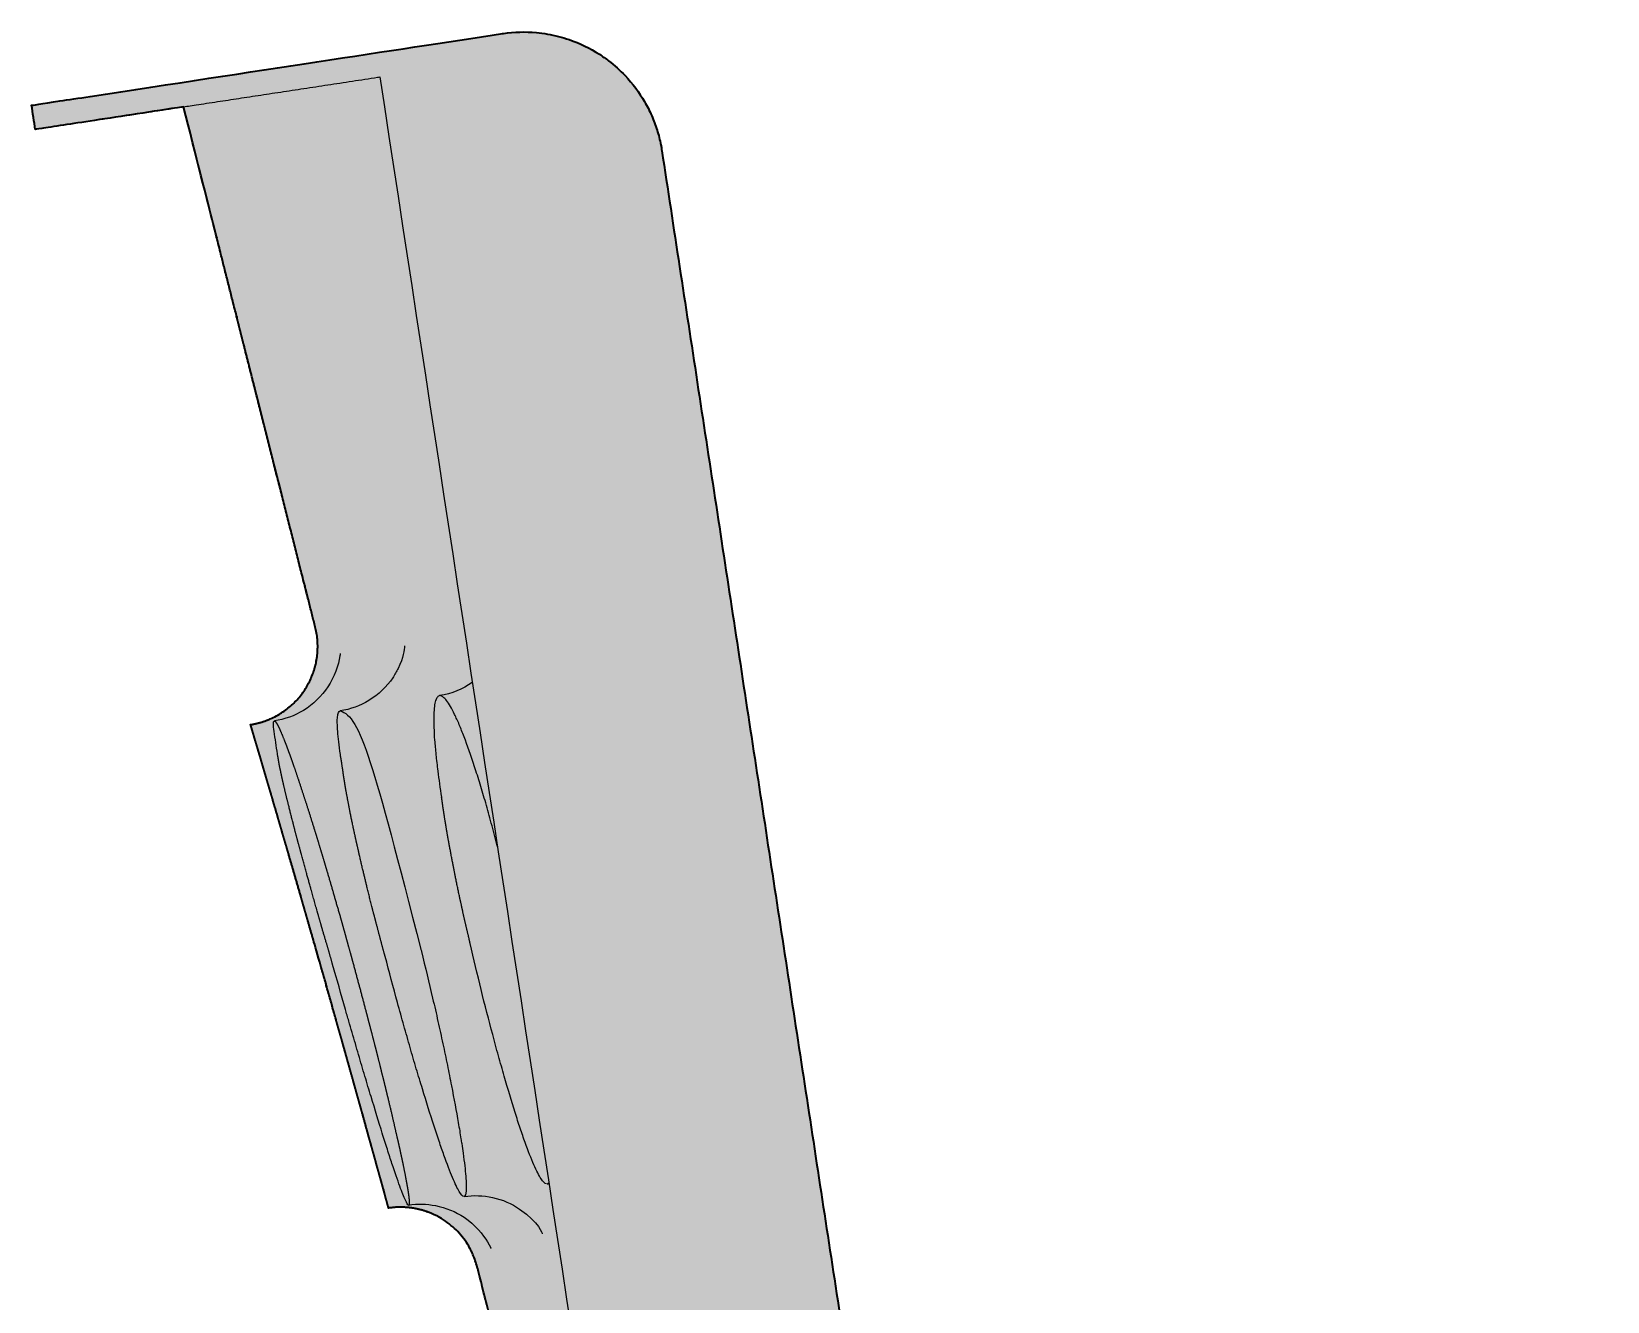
# Model space of a CAD drawing. Header units: millimetres. Extents: x 0 to 2561, y -987 to 790.
# Drawn here: x 1895.2 to 2024.8, y 685.3 to 789.6 of the extents above; entities that cross this region are included whole.
import ezdxf

# ---------------------------------------------------------------- set-up
doc = ezdxf.new("R2010")
doc.units = ezdxf.units.MM
doc.layers.add('Blocks', color=7, linetype='Continuous')
doc.layers.add('Blocks$Fill', color=7, linetype='Continuous', true_color=0xffffff)
doc.layers.add('Blocks$Inner', color=7, linetype='Continuous', lineweight=25, true_color=0x007f00)
doc.layers.add('Blocks$Outline', color=7, linetype='Continuous', lineweight=35, true_color=0xff3f3f)

# ---------------------------------------------------------------- blocks, each defined once
blk = doc.blocks.new('Balcony Dining Bench Side')
at = {"layer": 'Blocks$Fill'}
blk.add_hatch(color=256, dxfattribs=at).paths.add_polyline_path([(148.25, 781.59), (147.94, 783.57), (147.94, 783.57), (152.77, 784.3), (186.65, 789.47), (186.74, 789.48), (187.07, 789.52), (187.4, 789.56), (187.74, 789.58), (188.08, 789.59), (188.42, 789.6), (188.76, 789.59), (189.1, 789.58), (189.44, 789.55), (189.67, 789.53), (189.89, 789.5), (190.12, 789.47), (190.35, 789.43), (190.58, 789.39), (190.8, 789.34), (191.03, 789.29), (191.25, 789.24), (191.47, 789.18), (191.7, 789.11), (191.92, 789.04), (192.14, 788.97), (192.46, 788.85), (192.79, 788.72), (193.1, 788.58), (193.42, 788.44), (193.73, 788.28), (194.03, 788.11), (194.33, 787.94), (194.63, 787.76), (194.82, 787.63), (195.01, 787.5), (195.2, 787.36), (195.38, 787.23), (195.56, 787.09), (195.74, 786.94), (195.91, 786.79), (196.08, 786.64), (196.25, 786.49), (196.41, 786.33), (196.58, 786.17), (196.73, 786.01), (196.96, 785.76), (197.18, 785.5), (197.4, 785.24), (197.6, 784.98), (197.8, 784.71), (197.98, 784.43), (198.16, 784.15), (198.33, 783.87), (198.49, 783.59), (198.64, 783.3), (198.78, 783.01), (198.92, 782.71), (199.04, 782.42), (199.16, 782.12), (199.26, 781.82), (199.36, 781.52), (199.45, 781.23), (199.53, 780.92), (199.6, 780.62), (199.67, 780.32), (199.72, 780.02), (199.75, 779.84), (246.27, 475.62), (246.94, 470.84), (247.53, 465.89), (247.99, 460.92), (248.33, 455.94), (248.56, 450.95), (253.11, 451.1), (261.36, 451.35), (428.99, 456.6), (442.73, 457.03), (475.71, 458.06), (640.6, 463.22), (640.78, 463.23), (640.96, 463.23), (641.34, 463.22), (641.73, 463.2), (642.09, 463.17), (642.46, 463.13), (642.82, 463.07), (643.19, 463.01), (643.55, 462.93), (643.92, 462.84), (644.27, 462.74), (644.63, 462.63), (644.98, 462.5), (645.33, 462.37), (645.67, 462.22), (646, 462.06), (646.34, 461.89), (646.66, 461.71), (646.98, 461.52), (647.3, 461.32), (647.6, 461.11), (647.9, 460.89), (648.2, 460.66), (648.48, 460.43), (648.76, 460.18), (649.03, 459.92), (649.29, 459.66), (649.54, 459.38), (649.79, 459.1), (650.02, 458.81), (650.24, 458.51), (650.46, 458.21), (650.66, 457.9), (650.86, 457.58), (651.04, 457.26), (651.22, 456.93), (651.38, 456.6), (651.53, 456.26), (651.67, 455.91), (651.8, 455.56), (651.92, 455.21), (652.03, 454.85), (652.12, 454.49), (652.21, 454.13), (652.28, 453.77), (652.34, 453.4), (652.39, 453.03), (652.42, 452.66), (652.45, 452.29), (652.5, 451.27), (653.21, 436.63), (652.84, 436.61), (651.71, 436.56), (672.55, 9.35), (672.66, 6.48), (672.66, 5.88), (672.65, 5.32), (672.64, 5.06), (672.62, 4.8), (672.59, 4.56), (672.57, 4.32), (672.53, 4.1), (672.51, 3.99), (672.49, 3.88), (672.47, 3.77), (672.44, 3.67), (672.42, 3.57), (672.39, 3.47), (672.36, 3.38), (672.33, 3.28), (672.29, 3.19), (672.26, 3.1), (672.22, 3.01), (672.18, 2.92), (672.14, 2.84), (672.1, 2.76), (672.05, 2.67), (672, 2.6), (671.95, 2.52), (671.9, 2.44), (671.85, 2.37), (671.79, 2.3), (671.73, 2.23), (671.67, 2.16), (671.61, 2.09), (671.54, 2.03), (671.47, 1.96), (671.4, 1.9), (671.33, 1.84), (671.25, 1.78), (671.17, 1.73), (671.09, 1.67), (671, 1.62), (670.92, 1.56), (670.83, 1.51), (670.73, 1.46), (670.64, 1.41), (670.54, 1.37), (670.44, 1.32), (670.34, 1.27), (670.23, 1.23), (670.12, 1.19), (669.9, 1.11), (669.67, 1.03), (669.43, 0.96), (669.18, 0.89), (668.93, 0.83), (668.66, 0.77), (668.39, 0.72), (667.83, 0.62), (667.24, 0.53), (666.63, 0.46), (666.01, 0.39), (664.7, 0.29), (661.99, 0.14), (659.27, 0.02), (657.96, 0), (657.33, 0), (656.71, 0.02), (656.12, 0.05), (655.55, 0.09), (655.28, 0.12), (655.01, 0.15), (654.75, 0.19), (654.5, 0.23), (654.25, 0.28), (654.01, 0.33), (653.78, 0.39), (653.67, 0.42), (653.56, 0.46), (653.46, 0.49), (653.35, 0.53), (653.25, 0.56), (653.15, 0.6), (653.05, 0.64), (652.96, 0.69), (652.87, 0.73), (652.78, 0.78), (652.69, 0.82), (652.61, 0.87), (652.52, 0.92), (652.44, 0.98), (652.37, 1.03), (652.29, 1.09), (652.22, 1.15), (652.15, 1.21), (652.08, 1.27), (652.02, 1.33), (651.95, 1.4), (651.89, 1.47), (651.83, 1.54), (651.78, 1.61), (651.72, 1.68), (651.67, 1.76), (651.62, 1.84), (651.57, 1.92), (651.52, 2), (651.47, 2.08), (651.43, 2.17), (651.39, 2.26), (651.35, 2.35), (651.31, 2.44), (651.27, 2.54), (651.24, 2.64), (651.2, 2.74), (651.17, 2.84), (651.14, 2.94), (651.11, 3.05), (651.05, 3.27), (651, 3.51), (650.95, 3.75), (650.91, 4), (650.87, 4.26), (650.8, 4.82), (650.74, 5.42), (650.58, 8.28), (629.48, 440.86), (287.45, 430.16), (287.61, 425.24), (287.67, 423.34), (287.69, 422.72), (287.69, 422.6), (287.68, 422.51), (287.68, 422.46), (287.68, 422.42), (287.67, 422.34), (287.66, 422.26), (287.64, 422.18), (287.63, 422.1), (287.61, 422.02), (287.59, 421.95), (287.57, 421.87), (287.54, 421.79), (287.52, 421.73), (287.49, 421.67), (287.47, 421.61), (287.44, 421.56), (287.41, 421.5), (287.38, 421.44), (287.35, 421.39), (287.32, 421.33), (287.28, 421.28), (287.25, 421.23), (287.21, 421.17), (287.17, 421.12), (287.14, 421.07), (287.09, 421.02), (287.05, 420.98), (287.01, 420.93), (286.97, 420.88), (286.92, 420.84), (286.87, 420.79), (286.83, 420.75), (286.78, 420.71), (286.73, 420.67), (286.68, 420.63), (286.63, 420.6), (286.57, 420.56), (286.52, 420.52), (286.47, 420.49), (286.41, 420.46), (286.35, 420.43), (286.3, 420.4), (286.24, 420.37), (286.18, 420.35), (286.11, 420.31), (286.03, 420.29), (285.96, 420.26), (285.88, 420.24), (285.8, 420.22), (285.72, 420.2), (285.65, 420.18), (285.57, 420.17), (285.52, 420.16), (285.48, 420.16), (285.43, 420.15), (285.39, 420.15), (285.31, 420.14), (285.27, 420.14), (283.18, 420.08), (260.28, 419.36), (259.98, 419.37), (259.67, 419.42), (259.35, 419.51), (259.05, 419.64), (258.76, 419.82), (258.49, 420.04), (258.26, 420.29), (258.06, 420.57), (257.91, 420.87), (257.8, 421.17), (257.73, 421.48), (257.7, 421.78), (257.7, 421.78), (257.69, 422.26), (257.68, 422.4), (257.66, 423.19), (257.63, 424.13), (257.63, 424.28), (257.47, 429.22), (248.14, 428.93), (247.65, 423.3), (247.02, 417.68), (195.24, 8.28), (195.27, 8.28), (194.88, 5.44), (194.78, 4.84), (194.67, 4.3), (194.61, 4.04), (194.54, 3.79), (194.48, 3.55), (194.41, 3.33), (194.34, 3.11), (194.3, 3), (194.26, 2.9), (194.22, 2.8), (194.18, 2.71), (194.13, 2.61), (194.09, 2.52), (194.04, 2.43), (193.99, 2.34), (193.94, 2.26), (193.89, 2.17), (193.84, 2.09), (193.79, 2.01), (193.73, 1.94), (193.68, 1.86), (193.62, 1.79), (193.56, 1.72), (193.49, 1.65), (193.43, 1.59), (193.36, 1.53), (193.29, 1.47), (193.22, 1.41), (193.15, 1.35), (193.08, 1.3), (193, 1.24), (192.92, 1.19), (192.84, 1.14), (192.76, 1.1), (192.67, 1.05), (192.58, 1.01), (192.49, 0.97), (192.4, 0.93), (192.31, 0.89), (192.21, 0.86), (192.11, 0.83), (192.01, 0.79), (191.9, 0.77), (191.79, 0.74), (191.69, 0.71), (191.57, 0.69), (191.46, 0.66), (191.23, 0.62), (190.99, 0.59), (190.74, 0.56), (190.48, 0.54), (190.22, 0.52), (189.95, 0.51), (189.67, 0.5), (189.1, 0.5), (188.51, 0.52), (187.9, 0.55), (187.27, 0.6), (185.97, 0.72), (183.26, 1.05), (180.57, 1.41), (179.27, 1.61), (178.65, 1.72), (178.05, 1.84), (177.47, 1.98), (176.92, 2.12), (176.65, 2.19), (176.4, 2.27), (176.15, 2.35), (175.9, 2.44), (175.67, 2.53), (175.45, 2.62), (175.23, 2.72), (175.13, 2.77), (175.02, 2.82), (174.93, 2.88), (174.83, 2.93), (174.74, 2.98), (174.64, 3.04), (174.56, 3.1), (174.47, 3.16), (174.39, 3.22), (174.31, 3.28), (174.22, 3.35), (174.13, 3.42), (174.05, 3.49), (173.98, 3.57), (173.94, 3.61), (173.9, 3.65), (173.87, 3.69), (173.83, 3.73), (173.8, 3.77), (173.76, 3.81), (173.73, 3.85), (173.7, 3.89), (173.67, 3.93), (173.64, 3.98), (173.61, 4.02), (173.58, 4.06), (173.56, 4.11), (173.53, 4.15), (173.5, 4.2), (173.48, 4.24), (173.43, 4.34), (173.39, 4.43), (173.34, 4.53), (173.31, 4.63), (173.27, 4.73), (173.24, 4.84), (173.21, 4.94), (173.18, 5.05), (173.15, 5.17), (173.13, 5.28), (173.11, 5.4), (173.09, 5.52), (173.07, 5.64), (173.06, 5.77), (173.05, 5.89), (173.04, 6.03), (173.03, 6.3), (173.02, 6.58), (173.03, 6.8), (173.03, 7.03), (173.06, 7.5), (173.09, 8.01), (173.15, 8.55), (173.44, 11.03), (173.41, 11.04), (225.19, 420.44), (225.84, 426.29), (226.3, 432.16), (226.58, 438.06), (226.68, 443.96), (226.58, 449.86), (226.3, 455.76), (225.84, 461.64), (225.19, 467.49), (224.52, 472.3), (214.5, 537.82), (214.13, 537.73), (211.03, 536.94), (209.87, 536.61), (209.26, 536.42), (208.75, 536.24), (208.53, 536.16), (208.33, 536.08), (208.16, 536), (208.09, 535.96), (208.01, 535.93), (207.95, 535.89), (207.89, 535.86), (207.86, 535.84), (207.84, 535.83), (207.82, 535.81), (207.79, 535.8), (207.77, 535.78), (207.76, 535.77), (207.75, 535.77), (207.75, 535.76), (207.74, 535.75), (207.73, 535.74), (207.72, 535.73), (207.71, 535.72), (207.7, 535.71), (207.69, 535.7), (207.68, 535.69), (207.67, 535.67), (207.66, 535.66), (207.64, 535.63), (207.25, 536.72), (207.09, 537.16), (207.07, 537.23), (207.05, 537.3), (207.04, 537.33), (207.03, 537.37), (207.02, 537.4), (207.02, 537.41), (207.02, 537.43), (207.01, 537.44), (207.01, 537.46), (207.01, 537.47), (207.01, 537.49), (207.01, 537.49), (207.01, 537.5), (207.01, 537.51), (207.01, 537.51), (207.01, 537.52), (207.01, 537.52), (207.01, 537.53), (207.01, 537.54), (207.01, 537.54), (207.01, 537.55), (207.01, 537.55), (207.01, 537.56), (207.01, 537.56), (207.01, 537.56), (207.02, 537.57), (207.02, 537.57), (207.02, 537.57), (207.02, 537.57), (207.02, 537.58), (207.02, 537.58), (207.02, 537.58), (207.02, 537.58), (207.02, 537.58), (207.02, 537.59), (207.02, 537.59), (207.03, 537.59), (207.03, 537.59), (207.03, 537.59), (207.03, 537.6), (207.03, 537.6), (207.03, 537.6), (207.03, 537.6), (207.03, 537.6), (207.04, 537.61), (207.04, 537.61), (207.04, 537.61), (207.05, 537.62), (207.05, 537.62), (207.06, 537.63), (207.07, 537.64), (207.09, 537.65), (207.11, 537.66), (207.12, 537.68), (207.15, 537.69), (207.17, 537.71), (207.19, 537.72), (207.24, 537.75), (207.3, 537.79), (207.36, 537.82), (207.43, 537.85), (207.5, 537.89), (207.58, 537.92), (207.76, 538), (207.95, 538.07), (208.4, 538.24), (208.94, 538.42), (209.36, 538.55), (214.16, 540.04), (207.92, 580.87), (207.78, 580.9), (207.64, 580.92), (207.5, 580.94), (207.36, 580.96), (207.22, 580.98), (207.07, 580.99), (206.93, 581), (206.79, 581), (206.65, 581), (206.5, 581), (206.36, 581), (206.22, 580.99), (206.07, 580.98), (205.93, 580.97), (205.79, 580.95), (205.65, 580.93), (205.53, 581.32), (204.36, 585.5), (203.99, 586.81), (200.03, 600.81), (194.3, 620.67), (194.3, 620.67), (194.3, 620.67), (194.46, 620.7), (194.62, 620.73), (194.78, 620.76), (194.93, 620.8), (195.09, 620.84), (195.24, 620.89), (195.4, 620.94), (195.55, 620.99), (195.7, 621.05), (195.85, 621.11), (196, 621.17), (196.14, 621.24), (196.29, 621.31), (196.43, 621.39), (196.57, 621.47), (196.71, 621.55), (196.86, 621.65), (197.01, 621.75), (197.15, 621.85), (197.3, 621.95), (197.43, 622.06), (197.57, 622.18), (197.7, 622.3), (197.83, 622.42), (197.96, 622.54), (198.08, 622.67), (198.2, 622.8), (198.31, 622.93), (198.42, 623.07), (198.53, 623.21), (198.63, 623.36), (198.73, 623.5), (198.83, 623.65), (198.92, 623.8), (199.01, 623.96), (199.09, 624.11), (199.17, 624.27), (199.25, 624.43), (199.32, 624.59), (199.38, 624.76), (199.44, 624.92), (199.5, 625.09), (199.55, 625.26), (199.6, 625.43), (199.64, 625.6), (199.68, 625.78), (199.71, 625.95), (199.74, 626.12), (199.77, 626.29), (199.78, 626.45), (199.8, 626.61), (199.81, 626.77), (199.81, 626.93), (199.82, 627.09), (199.81, 627.25), (199.81, 627.41), (199.8, 627.57), (199.78, 627.73), (199.77, 627.9), (199.74, 628.05), (199.72, 628.21), (199.69, 628.37), (199.65, 628.53), (199.62, 628.69), (188.88, 671.09), (184.58, 688.1), (184.58, 688.1), (184.53, 688.26), (184.3, 688.92), (184.25, 689.06), (184.22, 689.14), (184.21, 689.16), (184.15, 689.29), (184.08, 689.43), (184.01, 689.56), (183.94, 689.69), (183.87, 689.82), (183.79, 689.94), (183.71, 690.07), (183.63, 690.19), (183.54, 690.32), (183.45, 690.44), (183.35, 690.56), (183.25, 690.68), (183.15, 690.8), (183.05, 690.92), (182.94, 691.03), (182.83, 691.14), (182.72, 691.25), (182.61, 691.35), (182.49, 691.45), (182.37, 691.55), (182.25, 691.65), (182.12, 691.74), (182, 691.83), (181.87, 691.92), (181.74, 692), (181.61, 692.08), (181.48, 692.16), (181.35, 692.23), (181.22, 692.3), (181.08, 692.36), (180.95, 692.43), (180.81, 692.49), (180.67, 692.54), (180.53, 692.6), (180.39, 692.65), (180.25, 692.7), (180.11, 692.74), (179.96, 692.78), (179.82, 692.82), (179.67, 692.85), (179.53, 692.88), (179.38, 692.91), (179.23, 692.93), (179.09, 692.95), (178.94, 692.97), (178.79, 692.98), (178.64, 692.99), (178.49, 693), (178.34, 693), (178.19, 693), (178.04, 693), (177.89, 692.99), (177.74, 692.98), (177.59, 692.97), (177.44, 692.95), (177.29, 692.93), (177.18, 693.32), (171.72, 712.81), (165.95, 732.67), (166.11, 732.69), (166.27, 732.72), (166.42, 732.76), (166.58, 732.8), (166.74, 732.84), (166.89, 732.88), (167.04, 732.93), (167.2, 732.99), (167.35, 733.05), (167.5, 733.11), (167.65, 733.17), (167.79, 733.24), (167.94, 733.31), (168.08, 733.39), (168.22, 733.47), (168.36, 733.55), (168.51, 733.65), (168.66, 733.74), (168.8, 733.85), (168.94, 733.95), (169.08, 734.06), (169.22, 734.18), (169.35, 734.29), (169.48, 734.42), (169.6, 734.54), (169.72, 734.67), (169.84, 734.8), (169.96, 734.93), (170.07, 735.07), (170.18, 735.21), (170.28, 735.35), (170.38, 735.5), (170.48, 735.65), (170.57, 735.8), (170.66, 735.96), (170.74, 736.11), (170.82, 736.27), (170.89, 736.43), (170.96, 736.59), (171.03, 736.76), (171.09, 736.92), (171.15, 737.09), (171.2, 737.26), (171.25, 737.43), (171.29, 737.6), (171.33, 737.77), (171.36, 737.95), (171.39, 738.12), (171.41, 738.28), (171.43, 738.44), (171.44, 738.61), (171.45, 738.77), (171.46, 738.93), (171.46, 739.09), (171.46, 739.25), (171.46, 739.41), (171.45, 739.57), (171.43, 739.73), (171.41, 739.89), (171.39, 740.05), (171.37, 740.21), (171.34, 740.37), (171.3, 740.53), (171.26, 740.69), (168.26, 752.56), (168.15, 752.97), (160.44, 783.45), (153.12, 782.33), (150.58, 781.94), (148.25, 781.59), (148.25, 781.59)], flags=0)
at = {"layer": 'Blocks$Inner'}
for points, degree in [([(152.77, 784.3), (173.1, 787.4), (186.65, 789.47)], 2), ([(186.65, 789.47), (186.68, 789.47), (186.71, 789.48), (186.74, 789.48)], 3), ([(186.74, 789.48), (187.62, 789.61), (188.53, 789.63), (189.44, 789.55)], 3), ([(189.44, 789.55), (189.74, 789.52), (190.05, 789.48), (190.35, 789.43)], 3), ([(190.35, 789.43), (190.95, 789.32), (191.55, 789.17), (192.14, 788.97)], 3), ([(192.14, 788.97), (193.01, 788.67), (193.85, 788.26), (194.63, 787.76)], 3), ([(194.63, 787.76), (194.88, 787.59), (195.14, 787.41), (195.38, 787.23)], 3), ([(195.38, 787.23), (195.86, 786.85), (196.32, 786.45), (196.73, 786.01)], 3), ([(153.12, 782.33), (162.42, 783.75), (176.38, 785.87)], 2), ([(176.38, 785.87), (176.44, 785.88), (176.51, 785.89), (176.57, 785.9)], 3), ([(176.57, 785.9), (192.55, 681.37), (208.54, 576.83), (224.52, 472.3)], 3), ([(196.73, 786.01), (197.36, 785.35), (197.89, 784.63), (198.33, 783.87)], 3), ([(198.33, 783.87), (198.55, 783.49), (198.75, 783.11), (198.92, 782.71)], 3), ([(148.25, 781.58), (148.1, 782.58), (147.94, 783.57)], 2), ([(160.44, 783.45), (162.63, 774.79), (162.67, 774.63), (162.71, 774.47)], 3), ([(198.92, 782.71), (199.09, 782.32), (199.24, 781.92), (199.36, 781.52)], 3), ([(148.25, 781.59), (148.25, 781.59), (148.43, 781.62), (148.78, 781.67)], 3), ([(199.36, 781.52), (199.42, 781.33), (199.48, 781.13), (199.53, 780.92)], 3), ([(199.53, 780.92), (199.58, 780.72), (199.63, 780.52), (199.67, 780.32)], 3), ([(199.67, 780.32), (199.69, 780.22), (199.71, 780.12), (199.72, 780.02)], 3), ([(199.72, 780.02), (199.73, 779.97), (199.74, 779.92), (199.75, 779.84)], 3), ([(199.75, 779.84), (223.01, 627.73), (246.27, 475.62)], 2), ([(162.71, 774.47), (162.88, 773.8), (163.05, 773.14), (163.22, 772.47)], 3), ([(163.22, 772.47), (163.56, 771.14), (163.89, 769.8), (164.23, 768.47)], 3), ([(164.23, 768.47), (165.52, 763.37), (166.83, 758.2), (168.15, 752.97)], 3), ([(168.15, 752.97), (168.19, 752.83), (168.22, 752.69), (168.26, 752.56)], 3), ([(168.26, 752.56), (169.26, 748.61), (170.26, 744.65), (171.26, 740.69)], 3), ([(171.26, 740.69), (171.48, 739.85), (171.52, 738.98), (171.39, 738.12)], 3), ([(178.61, 739.13), (178.58, 738.82), (178.51, 738.19), (178.08, 737.29)], 3), ([(171.39, 738.12), (171.25, 737.19), (170.9, 736.29), (170.38, 735.5)], 3), ([(184.16, 736.13), (183.39, 735.59), (182.47, 735.2), (181.48, 735.05)], 3), ([(170.38, 735.5), (169.86, 734.71), (169.17, 734.05), (168.36, 733.55)], 3), ([(181.53, 735.05), (181.51, 735.05), (181.47, 735.05), (181.44, 735.04)], 3), ([(168.36, 733.55), (167.62, 733.1), (166.8, 732.8), (165.95, 732.67)], 3), ([(173.31, 733.8), (175, 733.34), (176, 729.48), (179.98, 714.09)], 3), ([(168.2, 730.02), (168.1, 730.64), (168.01, 731.27), (167.91, 731.89)], 3), ([(190.32, 694.92), (190.37, 694.93), (190.43, 694.94), (190.48, 694.94)], 3), ([(190.43, 694.99), (190.41, 694.96), (190.38, 694.94), (190.35, 694.93)], 3), ([(177.29, 692.93), (178.89, 693.17), (180.52, 692.81), (181.87, 691.92)], 3), ([(178.94, 693.18), (179.67, 693.29), (180.43, 693.28), (181.16, 693.13)], 3), ([(181.16, 693.13), (181.15, 693.13), (181.14, 693.14), (181.14, 693.14)], 3), ([(183.5, 693.88), (184.28, 694), (185.07, 693.97), (185.84, 693.8)], 3), ([(184.58, 688.1), (186.01, 682.42), (187.45, 676.75), (188.88, 671.09)], 3)]:
    blk.add_open_spline(points, degree=degree, dxfattribs=at)
for points, knots in [([(147.94, 783.57), (147.94, 783.57), (148.75, 783.69), (150.97, 784.03), (151.8, 784.15), (152.77, 784.3)], [0, 0, 0, 0, 141.449823, 141.449823, 205.404523, 205.404523, 205.404523, 205.404523]), ([(148.78, 781.67), (149.17, 781.73), (149.78, 781.82), (151.28, 782.05), (152.13, 782.18), (153.12, 782.33)], [-406.071764, -406.071764, -406.071764, -406.071764, -331.151535, -331.151535, -265.65301, -265.65301, -265.65301, -265.65301]), ([(173.32, 738.52), (173.31, 738.45), (173.3, 738.38), (173.29, 738.31), (173.17, 737.57), (172.84, 736.58), (172.3, 735.77), (171.78, 735), (171.1, 734.33), (170.29, 733.84), (169.56, 733.39), (168.75, 733.1), (167.9, 732.97)], [86.019618, 86.019618, 86.019618, 86.019618, 86.332958, 86.332958, 86.332958, 89.462512, 89.462512, 89.462512, 92.338298, 92.338298, 92.338298, 94.94619, 94.94619, 94.94619, 94.94619]), ([(178.08, 737.29), (177.95, 737.03), (177.8, 736.77), (177.63, 736.51), (177.13, 735.79), (176.46, 735.13), (175.66, 734.65), (174.95, 734.21), (174.15, 733.92), (173.31, 733.8)], [85.113066, 85.113066, 85.113066, 85.113066, 86.147026, 86.147026, 86.147026, 89.068956, 89.068956, 89.068956, 91.683892, 91.683892, 91.683892, 91.683892]), ([(181.44, 735.04), (181.38, 735.02), (181.32, 734.96), (181.21, 734.79), (181.17, 734.68), (181.05, 734.24), (181.01, 733.83), (181, 733.04), (181, 732.74), (181.03, 732.1), (181.04, 731.75), (181.1, 731.01), (181.14, 730.61), (181.22, 729.77), (181.28, 729.32), (181.42, 728.17), (181.52, 727.46), (181.64, 726.71)], [65.687079, 65.687079, 65.687079, 65.687079, 67.681548, 67.681548, 69.676016, 69.676016, 73.664953, 73.664953, 75.659422, 75.659422, 77.65389, 77.65389, 79.648359, 79.648359, 81.642827, 81.642827, 84.499367, 84.499367, 84.499367, 84.499367]), ([(186.25, 722.63), (186.23, 722.69), (186.21, 722.75), (186.04, 723.41), (185.89, 724), (185.58, 725.14), (185.43, 725.69), (185.12, 726.76), (184.97, 727.27), (184.66, 728.27), (184.51, 728.75), (184.06, 730.13), (183.77, 730.95), (183.36, 732.02), (183.23, 732.35), (182.97, 732.97), (182.84, 733.25), (182.48, 734), (182.26, 734.38), (181.96, 734.77), (181.86, 734.87), (181.69, 735), (181.61, 735.04), (181.53, 735.05)], [40.549601, 40.549601, 40.549601, 40.549601, 40.75069, 40.75069, 42.745389, 42.745389, 44.740089, 44.740089, 46.734788, 46.734788, 48.729487, 48.729487, 52.718885, 52.718885, 54.713584, 54.713584, 56.708283, 56.708283, 60.697681, 60.697681, 62.69238, 62.69238, 64.687079, 64.687079, 64.687079, 64.687079]), ([(173.37, 729.93), (173.36, 730.02), (173.34, 730.12), (173.27, 730.58), (173.23, 730.93), (173.15, 731.56), (173.13, 731.85), (173.07, 732.64), (173.06, 733.04), (173.11, 733.46), (173.14, 733.57), (173.2, 733.73), (173.24, 733.77), (173.3, 733.79)], [-11.178961, -11.178961, -11.178961, -11.178961, -10.660005, -10.660005, -8.658793, -8.658793, -6.65758, -6.65758, -2.655155, -2.655155, -0.653942, -0.653942, 1.34727, 1.34727, 1.34727, 1.34727]), ([(167.91, 731.89), (167.87, 732.18), (167.84, 732.42), (167.83, 732.72), (167.83, 732.81), (167.85, 732.93), (167.87, 732.96), (167.89, 732.96)], [-7.346012, -7.346012, -7.346012, -7.346012, -4.528453, -4.528453, -2.506177, -2.506177, -0.826531, -0.826531, -0.826531, -0.826531]), ([(179.99, 714.03), (180.31, 712.74), (180.62, 711.45), (181.06, 709.54), (181.21, 708.9), (181.49, 707.65), (181.62, 707.04), (181.88, 705.84), (182, 705.25), (182.24, 704.1), (182.35, 703.54), (182.67, 701.89), (182.86, 700.88), (183.1, 699.49), (183.17, 699.05), (183.26, 698.49), (183.28, 698.36), (183.3, 698.24)], [113.378093, 113.378093, 113.378093, 113.378093, 117.380876, 117.380876, 119.382267, 119.382267, 121.383659, 121.383659, 123.385051, 123.385051, 125.386442, 125.386442, 129.389225, 129.389225, 131.390617, 131.390617, 132.011553, 132.011553, 132.011553, 132.011553]), ([(190.27, 694.92), (190.15, 694.94), (190, 695.08), (189.74, 695.47), (189.65, 695.63), (189.45, 696.02), (189.34, 696.24), (189.01, 697), (188.77, 697.61), (188.38, 698.69), (188.25, 699.08), (187.97, 699.91), (187.83, 700.34), (187.4, 701.71), (187.1, 702.71), (186.64, 704.32), (186.48, 704.88), (186.16, 706.02), (186.01, 706.6), (185.53, 708.38), (185.21, 709.61), (184.59, 712.15), (184.29, 713.41), (184, 714.68)], [-64.686537, -64.686537, -64.686537, -64.686537, -60.6976, -60.6976, -58.703131, -58.703131, -56.708663, -56.708663, -52.719726, -52.719726, -50.725257, -50.725257, -48.730789, -48.730789, -44.741852, -44.741852, -42.747383, -42.747383, -40.752915, -40.752915, -36.763978, -36.763978, -32.842994, -32.842994, -32.842994, -32.842994]), ([(178.93, 693.18), (178.88, 693.18), (178.79, 693.32), (178.61, 693.71), (178.54, 693.87), (178.39, 694.26), (178.3, 694.48), (178.03, 695.24), (177.81, 695.86), (177.51, 696.77), (177.45, 696.96), (177.32, 697.35), (177.26, 697.55), (177.06, 698.18), (176.92, 698.62), (176.49, 700), (176.18, 701.01), (175.77, 702.37), (175.68, 702.64), (175.51, 703.21), (175.43, 703.49), (175.17, 704.35), (175, 704.94), (174.65, 706.14), (174.47, 706.75), (174.2, 707.68), (174.11, 707.99), (173.93, 708.62), (173.83, 708.94), (173.39, 710.49), (173.04, 711.72), (172.69, 712.96)], [-64.713363, -64.713363, -64.713363, -64.713363, -60.668786, -60.668786, -58.646498, -58.646498, -56.62421, -56.62421, -52.579633, -52.579633, -51.568489, -51.568489, -50.557345, -50.557345, -48.535057, -48.535057, -44.49048, -44.49048, -43.479336, -43.479336, -42.468192, -42.468192, -40.445904, -40.445904, -38.423615, -38.423615, -37.412471, -37.412471, -36.401327, -36.401327, -32.533849, -32.533849, -32.533849, -32.533849]), ([(183.47, 693.88), (183.37, 693.89), (183.25, 694.03), (183.02, 694.42), (182.93, 694.58), (182.75, 694.97), (182.65, 695.19), (182.33, 695.94), (182.1, 696.56), (181.71, 697.64), (181.58, 698.02), (181.3, 698.85), (181.15, 699.29), (180.71, 700.65), (180.4, 701.65), (179.91, 703.26), (179.74, 703.82), (179.4, 704.95), (179.23, 705.54), (178.89, 706.72), (178.72, 707.32), (178.37, 708.55), (178.2, 709.18), (177.68, 711.07), (177.34, 712.34), (177.01, 713.61)], [-64.702289, -64.702289, -64.702289, -64.702289, -60.699864, -60.699864, -58.698652, -58.698652, -56.697439, -56.697439, -52.695014, -52.695014, -50.693801, -50.693801, -48.692589, -48.692589, -44.690164, -44.690164, -42.688951, -42.688951, -40.687738, -40.687738, -38.686526, -38.686526, -36.685313, -36.685313, -32.727269, -32.727269, -32.727269, -32.727269]), ([(183.3, 698.24), (183.34, 697.96), (183.38, 697.69), (183.52, 696.69), (183.59, 696.06), (183.66, 695.29), (183.67, 695.05), (183.68, 694.65), (183.68, 694.48), (183.65, 694.06), (183.6, 693.91), (183.51, 693.88)], [132.011553, 132.011553, 132.011553, 132.011553, 133.392008, 133.392008, 137.394791, 137.394791, 139.396183, 139.396183, 141.397575, 141.397575, 145.400358, 145.400358, 145.400358, 145.400358]), ([(181.14, 693.14), (181.99, 692.97), (182.8, 692.64), (183.51, 692.17), (184.39, 691.58), (185.09, 690.72), (185.67, 689.74), (185.71, 689.61), (185.71, 689.61)], [2.279047, 2.279047, 2.279047, 2.279047, 4.918972, 4.918972, 4.918972, 8.415981, 8.415981, 11.099579, 11.099579, 11.099579, 11.099579]), ([(185.84, 693.8), (186.65, 693.63), (187.41, 693.29), (188.06, 692.85), (189.72, 691.72), (189.9, 690.85), (189.92, 690.82)], [2.432686, 2.432686, 2.432686, 2.432686, 5.018748, 5.018748, 5.018748, 10.997384, 10.997384, 10.997384, 10.997384]), ([(181.87, 691.92), (182.56, 691.46), (183.16, 690.87), (183.85, 689.87), (184.05, 689.52), (184.3, 688.96), (184.56, 688.15), (184.58, 688.1)], [113.977052, 113.977052, 113.977052, 113.977052, 116.781398, 116.781398, 118.117884, 118.117884, 118.840455, 118.840455, 118.840455, 118.840455])]:
    blk.add_open_spline(points, degree=3, knots=knots, dxfattribs=at)
for points, weights in [([(165.95, 732.67), (165.95, 732.67), (165.96, 732.64), (165.97, 732.58)], [1, 0.99999999922, 0.99999999844, 0.99999999766]), ([(165.97, 732.58), (165.99, 732.51), (166.02, 732.42), (166.06, 732.29)], [0.99999999766, 0.999999997661, 0.999999997663, 0.999999997665]), ([(166.06, 732.29), (166.13, 732.04), (166.24, 731.67), (166.39, 731.17)], [0.999999997665, 0.999999997668, 0.999999997674, 0.999999997681]), ([(167.91, 732.97), (167.94, 732.96), (167.98, 732.93), (168.03, 732.86)], [1, 1.00000005186, 1.00000010369, 1.00000015548]), ([(168.03, 732.86), (168.08, 732.79), (168.14, 732.7), (168.2, 732.57)], [1.00000015548, 1.00000015521, 1.00000015491, 1.00000015459]), ([(168.2, 732.57), (168.34, 732.31), (168.5, 731.93), (168.7, 731.42)], [1.00000015459, 1.00000015394, 1.00000015319, 1.00000015236]), ([(166.39, 731.17), (166.46, 730.92), (166.55, 730.64), (166.64, 730.34)], [0.999999997681, 0.999999997685, 0.999999997689, 0.999999997694]), ([(168.7, 731.42), (168.8, 731.17), (168.91, 730.89), (169.02, 730.58)], [1.00000015236, 1.00000015194, 1.0000001515, 1.00000015104]), ([(166.64, 730.34), (166.73, 730.03), (166.83, 729.7), (166.93, 729.34)], [0.999999997694, 0.999999997698, 0.999999997703, 0.999999997708]), ([(166.93, 729.34), (167.04, 728.98), (167.15, 728.59), (167.27, 728.18)], [0.999999997708, 0.999999997714, 0.999999997719, 0.999999997725]), ([(169.02, 730.58), (169.14, 730.27), (169.26, 729.93), (169.39, 729.57)], [1.00000015104, 1.00000015059, 1.00000015012, 1.00000014964]), ([(169.39, 729.57), (169.64, 728.85), (169.92, 728.02), (170.22, 727.09)], [1.00000014964, 1.00000014868, 1.00000014767, 1.00000014661]), ([(167.27, 728.18), (167.39, 727.77), (167.52, 727.34), (167.66, 726.87)], [0.999999997725, 0.999999997731, 0.999999997737, 0.999999997744]), ([(167.66, 726.87), (167.93, 725.95), (168.22, 724.95), (168.53, 723.88)], [0.999999997744, 0.999999997757, 0.99999999777, 0.999999997785]), ([(170.22, 727.09), (170.53, 726.16), (170.85, 725.15), (171.18, 724.08)], [1.00000014661, 1.00000014555, 1.00000014448, 1.00000014341]), ([(181.82, 725.53), (181.75, 725.93), (181.7, 726.33), (181.65, 726.71)], [1.00000018868, 1.0000001887, 1.0000001887, 1.00000018868]), ([(168.53, 723.88), (168.69, 723.34), (168.85, 722.79), (169.02, 722.21)], [0.999999997785, 0.999999997792, 0.9999999978, 0.999999997807]), ([(171.18, 724.08), (171.35, 723.54), (171.52, 722.98), (171.69, 722.41)], [1.00000014341, 1.00000014288, 1.00000014234, 1.0000001418]), ([(169.02, 722.21), (169.18, 721.64), (169.36, 721.05), (169.53, 720.45)], [0.999999997807, 0.999999997815, 0.999999997823, 0.999999997831]), ([(171.69, 722.41), (171.87, 721.83), (172.04, 721.24), (172.22, 720.63)], [1.0000001418, 1.00000014126, 1.00000014072, 1.00000014019]), ([(169.53, 720.45), (169.88, 719.25), (170.23, 718.01), (170.6, 716.74)], [0.999999997831, 0.999999997846, 0.999999997862, 0.999999997878]), ([(172.22, 720.63), (172.58, 719.43), (172.93, 718.19), (173.3, 716.92)], [1.00000014019, 1.00000013913, 1.0000001381, 1.0000001371]), ([(170.6, 716.74), (170.69, 716.42), (170.78, 716.1), (170.87, 715.78)], [0.999999997878, 0.999999997882, 0.999999997886, 0.99999999789]), ([(173.3, 716.92), (173.39, 716.6), (173.48, 716.28), (173.57, 715.96)], [1.0000001371, 1.00000013685, 1.00000013661, 1.00000013636]), ([(170.87, 715.78), (170.97, 715.46), (171.06, 715.14), (171.15, 714.81)], [0.99999999789, 0.999999997894, 0.999999997898, 0.999999997902]), ([(173.57, 715.96), (173.66, 715.63), (173.75, 715.31), (173.84, 714.98)], [1.00000013636, 1.00000013611, 1.00000013587, 1.00000013563]), ([(173.84, 714.98), (174, 714.39), (174.17, 713.8), (174.33, 713.21)], [1.00000013563, 1.00000013519, 1.00000013476, 1.00000013435]), ([(179.98, 714.08), (179.98, 714.07), (179.99, 714.05), (179.99, 714.03)], [1.00000019142, 1.0000001914, 1.00000019139, 1.00000019137]), ([(171.72, 712.81), (172.09, 711.54), (172.45, 710.27), (172.8, 709.01)], [0.999999997926, 0.999999997942, 0.999999997957, 0.999999997971]), ([(174.33, 713.21), (174.34, 713.15), (174.36, 713.09), (174.38, 713.03)], [1.00000013435, 1.00000013431, 1.00000013426, 1.00000013422]), ([(174.38, 713.03), (174.73, 711.73), (175.08, 710.44), (175.41, 709.16)], [1.00000013422, 1.00000013331, 1.00000013246, 1.00000013166]), ([(172.8, 709.01), (172.89, 708.68), (172.98, 708.36), (173.07, 708.05)], [0.999999997971, 0.999999997975, 0.999999997978, 0.999999997982]), ([(175.41, 709.16), (175.5, 708.84), (175.58, 708.52), (175.66, 708.2)], [1.00000013166, 1.00000013146, 1.00000013126, 1.00000013107]), ([(173.07, 708.05), (173.16, 707.73), (173.25, 707.42), (173.34, 707.11)], [0.999999997982, 0.999999997986, 0.999999997989, 0.999999997993]), ([(175.66, 708.2), (175.75, 707.88), (175.83, 707.57), (175.91, 707.26)], [1.00000013107, 1.00000013088, 1.00000013069, 1.0000001305]), ([(173.34, 707.11), (173.52, 706.48), (173.69, 705.87), (173.86, 705.27)], [0.999999997993, 0.999999998, 0.999999998007, 0.999999998013]), ([(175.91, 707.26), (176.07, 706.64), (176.23, 706.02), (176.38, 705.43)], [1.0000001305, 1.00000013014, 1.00000012979, 1.00000012946]), ([(173.86, 705.27), (174.02, 704.68), (174.19, 704.09), (174.35, 703.52)], [0.999999998013, 0.99999999802, 0.999999998027, 0.999999998033]), ([(176.38, 705.43), (176.53, 704.83), (176.67, 704.24), (176.82, 703.67)], [1.00000012946, 1.00000012912, 1.00000012881, 1.00000012851]), ([(174.35, 703.52), (174.43, 703.23), (174.51, 702.94), (174.59, 702.66)], [0.999999998033, 0.999999998036, 0.999999998039, 0.999999998042]), ([(176.82, 703.67), (176.89, 703.38), (176.96, 703.1), (177.03, 702.81)], [1.00000012851, 1.00000012836, 1.00000012822, 1.00000012808]), ([(174.59, 702.66), (174.67, 702.38), (174.74, 702.1), (174.82, 701.83)], [0.999999998042, 0.999999998045, 0.999999998048, 0.999999998051]), ([(177.03, 702.81), (177.09, 702.53), (177.16, 702.26), (177.23, 701.98)], [1.00000012808, 1.00000012793, 1.0000001278, 1.00000012767]), ([(174.82, 701.83), (175.13, 700.74), (175.41, 699.73), (175.66, 698.81)], [0.999999998051, 0.999999998063, 0.999999998074, 0.999999998083]), ([(177.23, 701.98), (177.49, 700.9), (177.73, 699.89), (177.93, 698.97)], [1.00000012767, 1.00000012714, 1.00000012669, 1.00000012632]), ([(175.66, 698.81), (175.79, 698.35), (175.91, 697.91), (176.03, 697.5)], [0.999999998083, 0.999999998088, 0.999999998093, 0.999999998097]), ([(177.93, 698.97), (178.04, 698.52), (178.14, 698.08), (178.23, 697.66)], [1.00000012632, 1.00000012614, 1.00000012597, 1.00000012582]), ([(176.03, 697.5), (176.09, 697.29), (176.14, 697.08), (176.2, 696.89)], [0.999999998097, 0.999999998099, 0.999999998101, 0.999999998103]), ([(178.23, 697.66), (178.27, 697.45), (178.32, 697.25), (178.36, 697.06)], [1.00000012582, 1.00000012575, 1.00000012568, 1.00000012561]), ([(178.36, 697.06), (178.4, 696.86), (178.44, 696.68), (178.48, 696.5)], [1.00000012561, 1.00000012555, 1.00000012549, 1.00000012544]), ([(176.2, 696.89), (176.25, 696.69), (176.3, 696.5), (176.35, 696.32)], [0.999999998103, 0.999999998105, 0.999999998107, 0.999999998109]), ([(176.35, 696.32), (176.56, 695.59), (176.73, 694.98), (176.87, 694.47)], [0.999999998109, 0.999999998117, 0.999999998123, 0.999999998128]), ([(178.48, 696.5), (178.63, 695.78), (178.74, 695.16), (178.83, 694.67)], [1.00000012544, 1.00000012522, 1.00000012509, 1.00000012503]), ([(176.87, 694.47), (176.94, 694.22), (177, 693.99), (177.05, 693.8)], [0.999999998128, 0.999999998131, 0.999999998133, 0.999999998135]), ([(178.83, 694.67), (178.85, 694.52), (178.88, 694.38), (178.9, 694.25)], [1.00000012503, 1.00000012502, 1.00000012501, 1.00000012501]), ([(177.05, 693.8), (177.1, 693.61), (177.15, 693.45), (177.18, 693.32)], [0.999999998135, 0.999999998137, 0.999999998138, 0.99999999814]), ([(177.18, 693.32), (177.25, 693.06), (177.29, 692.93), (177.29, 692.93)], [0.99999999814, 0.999999998761, 0.999999999381, 1]), ([(178.9, 694.25), (178.91, 694.17), (178.92, 694.09), (178.93, 694.01)], [1.00000012501, 1.00000012501, 1.00000012501, 1.00000012502]), ([(178.93, 694.01), (178.96, 693.82), (178.97, 693.67), (178.98, 693.54)], [1.00000012502, 1.00000012503, 1.00000012507, 1.00000012512]), ([(178.98, 693.54), (179, 693.32), (178.98, 693.2), (178.94, 693.18)], [1.00000012512, 1.00000008334, 1.00000004164, 1])]:
    blk.add_rational_spline(points, weights, degree=3, dxfattribs=at)
for points, weights, knots in [([(172.69, 712.96), (172.68, 713.01), (172.66, 713.06), (172.48, 713.7), (172.31, 714.28), (172.05, 715.16), (171.96, 715.45), (171.8, 716.03), (171.71, 716.32), (171.3, 717.76), (170.99, 718.87), (170.61, 720.22), (170.54, 720.49), (170.39, 721.02), (170.32, 721.29), (170.11, 722.06), (169.97, 722.57), (169.58, 724.02), (169.35, 724.92), (169.09, 725.97), (169.04, 726.17), (168.94, 726.57), (168.89, 726.76), (168.76, 727.31), (168.68, 727.66), (168.53, 728.31), (168.47, 728.61), (168.35, 729.16), (168.3, 729.41), (168.24, 729.77), (168.22, 729.9), (168.2, 730.02)], [1.00000003792, 1.00000003793, 1.00000003795, 1.0000000381, 1.00000003823, 1.00000003844, 1.00000003851, 1.00000003864, 1.00000003871, 1.00000003904, 1.00000003929, 1.00000003959, 1.00000003965, 1.00000003976, 1.00000003982, 1.00000003998, 1.00000004009, 1.00000004039, 1.00000004056, 1.00000004075, 1.00000004078, 1.00000004085, 1.00000004088, 1.00000004097, 1.00000004102, 1.00000004111, 1.00000004115, 1.0000000412, 1.00000004122, 1.00000004124, 1.00000004124, 1.00000004124], [-32.533849, -32.533849, -32.533849, -32.533849, -32.374071, -32.374071, -30.547415, -30.547415, -29.634087, -29.634087, -28.720759, -28.720759, -25.067448, -25.067448, -24.15412, -24.15412, -23.240792, -23.240792, -21.414136, -21.414136, -17.760825, -17.760825, -16.847497, -16.847497, -15.934169, -15.934169, -14.107513, -14.107513, -12.280858, -12.280858, -10.454202, -10.454202, -9.346013, -9.346013, -9.346013, -9.346013]), ([(173.62, 728.29), (173.59, 728.48), (173.56, 728.67), (173.5, 729.17), (173.37, 729.93)], [1.00000025873, 1.00000025874, 1.00000025873, 1.00000025867, 1.00000025833], [-15.133125, -15.133125, -15.133125, -15.133125, -14.125358, -11.178961, -11.178961, -11.178961, -11.178961]), ([(177.01, 713.61), (176.98, 713.72), (176.95, 713.83), (176.76, 714.52), (176.6, 715.11), (176.37, 715.99), (176.29, 716.29), (176.14, 716.87), (176.06, 717.16), (175.69, 718.6), (175.42, 719.72), (175.09, 721.07), (175.03, 721.34), (174.91, 721.88), (174.85, 722.14), (174.67, 722.92), (174.56, 723.42), (174.24, 724.88), (174.06, 725.79), (173.83, 727.04), (173.76, 727.43), (173.67, 727.97), (173.65, 728.13), (173.62, 728.29)], [1.00000024546, 1.0000002456, 1.00000024574, 1.00000024665, 1.0000002474, 1.0000002485, 1.00000024886, 1.00000024957, 1.00000024992, 1.0000002516, 1.00000025283, 1.00000025418, 1.00000025444, 1.00000025495, 1.00000025519, 1.00000025588, 1.0000002563, 1.0000002574, 1.00000025796, 1.00000025848, 1.0000002586, 1.0000002587, 1.00000025872, 1.00000025873], [-32.72587, -32.72587, -32.72587, -32.72587, -32.387586, -32.387586, -30.561363, -30.561363, -29.648252, -29.648252, -28.735141, -28.735141, -25.082695, -25.082695, -24.169584, -24.169584, -23.256472, -23.256472, -21.430249, -21.430249, -17.777804, -17.777804, -15.951581, -15.951581, -15.133125, -15.133125, -15.133125, -15.133125]), ([(184, 714.68), (183.96, 714.82), (183.93, 714.97), (183.76, 715.7), (183.62, 716.29), (183.42, 717.18), (183.35, 717.48), (183.23, 718.06), (183.16, 718.35), (182.85, 719.8), (182.63, 720.93), (182.37, 722.29), (182.32, 722.56), (182.22, 723.1), (182.17, 723.37), (182.04, 724.15), (181.95, 724.65), (181.86, 725.27), (181.84, 725.4), (181.82, 725.53)], [1.00000018378, 1.00000018389, 1.00000018399, 1.00000018451, 1.00000018491, 1.00000018547, 1.00000018566, 1.00000018601, 1.00000018617, 1.00000018697, 1.00000018749, 1.00000018799, 1.00000018808, 1.00000018824, 1.00000018831, 1.0000001885, 1.00000018859, 1.00000018866, 1.00000018867, 1.00000018868], [-32.840032, -32.840032, -32.840032, -32.840032, -32.391852, -32.391852, -30.566323, -30.566323, -29.653558, -29.653558, -28.740794, -28.740794, -25.089736, -25.089736, -24.176972, -24.176972, -23.264207, -23.264207, -21.438678, -21.438678, -20.953112, -20.953112, -20.953112, -20.953112])]:
    blk.add_rational_spline(points, weights, degree=3, knots=knots, dxfattribs=at)
at = {"layer": 'Blocks$Outline'}
for points, knots in [([(148.25, 781.59), (148.15, 782.25), (148.05, 782.91), (147.94, 783.57), (147.94, 783.57), (148.75, 783.69), (150.97, 784.03), (151.8, 784.15), (152.77, 784.3), (166.32, 786.37), (177.62, 788.09), (186.65, 789.47), (186.68, 789.47), (186.71, 789.48), (186.74, 789.48), (187.62, 789.61), (188.53, 789.63), (189.44, 789.55), (189.74, 789.52), (190.05, 789.48), (190.35, 789.43), (190.95, 789.32), (191.55, 789.17), (192.14, 788.97), (193.01, 788.67), (193.85, 788.26), (194.63, 787.76), (194.88, 787.59), (195.14, 787.41), (195.38, 787.23), (195.86, 786.85), (196.32, 786.45), (196.73, 786.01), (197.36, 785.35), (197.89, 784.63), (198.33, 783.87), (198.55, 783.49), (198.75, 783.11), (198.92, 782.71), (199.09, 782.32), (199.24, 781.92), (199.36, 781.52), (199.42, 781.33), (199.48, 781.13), (199.53, 780.92), (199.58, 780.72), (199.63, 780.52), (199.67, 780.32), (199.69, 780.22), (199.71, 780.12), (199.72, 780.02), (199.73, 779.97), (199.74, 779.92), (199.75, 779.84)], [-2, -2, -2, -2, 0, 0, 0, 141.449823, 141.449823, 205.404523, 205.404523, 205.404523, 206.404523, 206.404523, 206.404523, 206.487971, 206.487971, 206.487971, 209.204488, 209.204488, 209.204488, 210.128293, 210.128293, 210.128293, 211.97599, 211.97599, 211.97599, 214.75996, 214.75996, 214.75996, 215.67681, 215.67681, 215.67681, 217.510809, 217.510809, 217.510809, 220.190359, 220.190359, 220.190359, 221.490266, 221.490266, 221.490266, 222.760399, 222.760399, 222.760399, 223.384416, 223.384416, 223.384416, 224.001288, 224.001288, 224.001288, 224.307028, 224.307028, 224.307028, 224.459228, 224.459228, 224.459228, 224.459228]), ([(160.44, 783.45), (160.44, 783.45), (157.8, 783.04), (155.35, 782.67), (153.12, 782.33), (152.13, 782.18), (151.28, 782.05), (149.78, 781.82), (149.17, 781.73), (148.78, 781.67), (148.43, 781.62), (148.25, 781.59), (148.25, 781.59)], [265.292094, 265.292094, 265.292094, 265.292094, 265.292094, 265.65301, 265.65301, 265.65301, 331.151535, 331.151535, 406.071764, 406.071764, 406.071764, 474.028429, 474.028429, 474.028429, 474.028429])]:
    blk.add_open_spline(points, degree=3, knots=knots, dxfattribs=at)
for points, weights, degree, knots in [([(171.72, 712.81), (171.17, 714.74), (171.16, 714.78), (171.15, 714.81), (171.06, 715.14), (170.97, 715.46), (170.87, 715.78), (170.78, 716.1), (170.69, 716.42), (170.6, 716.74), (170.23, 718.01), (169.88, 719.25), (169.53, 720.45), (169.36, 721.05), (169.18, 721.64), (169.02, 722.21), (168.85, 722.79), (168.69, 723.34), (168.53, 723.88), (168.22, 724.95), (167.93, 725.95), (167.66, 726.87), (167.52, 727.34), (167.39, 727.77), (167.27, 728.18), (167.15, 728.59), (167.04, 728.98), (166.93, 729.34), (166.83, 729.7), (166.73, 730.03), (166.64, 730.34), (166.55, 730.64), (166.46, 730.92), (166.39, 731.17), (166.24, 731.67), (166.13, 732.04), (166.06, 732.29), (166.02, 732.42), (165.99, 732.51), (165.97, 732.58), (165.96, 732.64), (165.95, 732.67), (165.95, 732.67), (166.8, 732.8), (167.62, 733.1), (168.36, 733.55), (169.17, 734.05), (169.86, 734.71), (170.38, 735.5), (170.9, 736.29), (171.25, 737.19), (171.39, 738.12), (171.52, 738.98), (171.48, 739.85), (171.26, 740.69), (170.26, 744.65), (169.26, 748.61), (168.26, 752.56), (168.22, 752.69), (168.19, 752.83), (168.15, 752.97), (166.83, 758.2), (165.52, 763.37), (164.23, 768.47), (163.89, 769.8), (163.56, 771.14), (163.22, 772.47), (163.05, 773.14), (162.88, 773.8), (162.71, 774.47), (162.67, 774.63), (162.63, 774.79), (160.44, 783.45)], [0.999999997903, 0.999999997903, 0.999999997902, 0.999999997902, 0.999999997898, 0.999999997894, 0.99999999789, 0.999999997886, 0.999999997882, 0.999999997878, 0.999999997862, 0.999999997846, 0.999999997831, 0.999999997823, 0.999999997815, 0.999999997807, 0.9999999978, 0.999999997792, 0.999999997785, 0.99999999777, 0.999999997757, 0.999999997744, 0.999999997737, 0.999999997731, 0.999999997725, 0.999999997719, 0.999999997714, 0.999999997708, 0.999999997703, 0.999999997698, 0.999999997694, 0.999999997689, 0.999999997685, 0.999999997681, 0.999999997674, 0.999999997668, 0.999999997665, 0.999999997663, 0.999999997661, 0.99999999766, 0.99999999844, 0.99999999922, 1, 1, 1, 1, 1, 1, 1, 1, 1, 1, 1, 1, 1, 1, 1, 1, 1, 1, 1, 1, 1, 1, 1, 1, 1, 1, 1, 1, 1, 1, 1], 3, [-76.781681, -76.781681, -76.781681, -76.781681, -76.671891, -76.671891, -76.671891, -75.651776, -75.651776, -75.651776, -74.63769, -74.63769, -74.63769, -70.594298, -70.594298, -70.594298, -68.558048, -68.558048, -68.558048, -66.536248, -66.536248, -66.536248, -62.490662, -62.490662, -62.490662, -60.462445, -60.462445, -60.462445, -58.4506, -58.4506, -58.4506, -56.435695, -56.435695, -56.435695, -54.405956, -54.405956, -54.405956, -50.379045, -50.379045, -50.379045, -48.355944, -48.355944, -48.355944, -46.396904, -46.396904, -46.396904, -43.793534, -43.793534, -43.793534, -40.939076, -40.939076, -40.939076, -38.084706, -38.084706, -38.084706, -35.482383, -35.482383, -35.482383, -23.229785, -23.229785, -23.229785, -22.801317, -22.801317, -22.801317, -6.815824, -6.815824, -6.815824, -2.6863, -2.6863, -2.6863, -0.623468, -0.623468, -0.623468, -0.127106, -0.127106, -0.127106, -0.127106]), ([(199.75, 779.84), (223.01, 627.73), (246.27, 475.62), (246.63, 473.23), (246.94, 470.84), (248.23, 460.93), (248.56, 450.95)], [1, 1, 1, 0.99919898381, 0.998531469259, 0.995782169175, 0.99529756251], 2, [-2.000001, -2.000001, -2.000001, 305.576053, 305.576053, 310.451764, 310.451764, 330.533415, 330.533415, 330.533415]), ([(200.03, 600.81), (199.37, 603.13), (199.28, 603.46), (199.18, 603.78), (199.09, 604.1), (199, 604.42), (198.91, 604.74), (198.55, 606.01), (198.19, 607.24), (197.85, 608.44), (197.67, 609.04), (197.5, 609.64), (197.34, 610.21), (197.17, 610.78), (197.01, 611.34), (196.86, 611.88), (196.55, 612.95), (196.26, 613.95), (195.99, 614.87), (195.85, 615.34), (195.73, 615.77), (195.61, 616.19), (195.49, 616.6), (195.38, 616.98), (195.27, 617.34), (195.17, 617.7), (195.07, 618.03), (194.98, 618.34), (194.89, 618.64), (194.81, 618.92), (194.74, 619.17), (194.59, 619.67), (194.48, 620.04), (194.41, 620.29), (194.37, 620.42), (194.35, 620.51), (194.33, 620.58), (194.31, 620.64), (194.3, 620.67), (194.3, 620.67), (195.15, 620.8), (195.97, 621.1), (196.71, 621.55), (197.52, 622.05), (198.21, 622.71), (198.73, 623.5), (199.26, 624.29), (199.6, 625.19), (199.74, 626.12), (199.87, 626.98), (199.83, 627.85), (199.62, 628.69), (196.04, 642.81), (192.46, 656.95), (188.88, 671.09), (187.45, 676.75), (186.01, 682.42), (184.58, 688.1), (184.56, 688.15), (184.3, 688.96), (184.05, 689.52), (183.85, 689.87), (183.16, 690.87), (182.56, 691.46), (181.87, 691.92), (180.52, 692.81), (178.89, 693.17), (177.29, 692.93), (177.29, 692.93), (177.25, 693.06), (177.18, 693.32), (177.15, 693.45), (177.1, 693.61), (177.05, 693.8), (177, 693.99), (176.94, 694.22), (176.87, 694.47), (176.73, 694.98), (176.56, 695.59), (176.35, 696.32), (176.3, 696.5), (176.25, 696.69), (176.2, 696.89), (176.14, 697.08), (176.09, 697.29), (176.03, 697.5), (175.91, 697.91), (175.79, 698.35), (175.66, 698.81), (175.41, 699.73), (175.13, 700.74), (174.82, 701.83), (174.74, 702.1), (174.67, 702.38), (174.59, 702.66), (174.51, 702.94), (174.43, 703.23), (174.35, 703.52), (174.19, 704.09), (174.02, 704.68), (173.86, 705.27), (173.69, 705.87), (173.52, 706.48), (173.34, 707.11), (173.25, 707.42), (173.16, 707.73), (173.07, 708.05), (172.98, 708.36), (172.89, 708.68), (172.8, 709.01), (172.45, 710.27), (172.09, 711.54), (171.72, 712.81)], [0.999999997737, 0.999999997732, 0.999999997728, 0.999999997724, 0.99999999772, 0.999999997715, 0.999999997711, 0.999999997694, 0.999999997678, 0.999999997661, 0.999999997653, 0.999999997645, 0.999999997637, 0.999999997629, 0.999999997621, 0.999999997613, 0.999999997598, 0.999999997584, 0.999999997571, 0.999999997564, 0.999999997557, 0.999999997551, 0.999999997545, 0.99999999754, 0.999999997534, 0.999999997529, 0.999999997524, 0.999999997519, 0.999999997515, 0.999999997511, 0.999999997507, 0.999999997499, 0.999999997493, 0.99999999749, 0.999999997488, 0.999999997486, 0.999999997485, 0.999999998323, 0.999999999161, 1, 1, 1, 1, 1, 1, 1, 1, 1, 1, 1, 1, 1, 1, 1, 1, 1, 1, 1, 1, 1, 1, 1, 1, 1, 1, 1, 1, 1, 0.999999999381, 0.999999998761, 0.99999999814, 0.999999998138, 0.999999998137, 0.999999998135, 0.999999998133, 0.999999998131, 0.999999998128, 0.999999998123, 0.999999998117, 0.999999998109, 0.999999998107, 0.999999998105, 0.999999998103, 0.999999998101, 0.999999998099, 0.999999998097, 0.999999998093, 0.999999998088, 0.999999998083, 0.999999998074, 0.999999998063, 0.999999998051, 0.999999998048, 0.999999998045, 0.999999998042, 0.999999998039, 0.999999998036, 0.999999998033, 0.999999998027, 0.99999999802, 0.999999998013, 0.999999998007, 0.999999998, 0.999999997993, 0.999999997989, 0.999999997986, 0.999999997982, 0.999999997978, 0.999999997975, 0.999999997971, 0.999999997957, 0.999999997942, 0.999999997926], 3, [-176.956269, -176.956269, -176.956269, -176.956269, -175.936209, -175.936209, -175.936209, -174.922195, -174.922195, -174.922195, -170.879231, -170.879231, -170.879231, -168.843242, -168.843242, -168.843242, -166.821716, -166.821716, -166.821716, -162.776663, -162.776663, -162.776663, -160.748697, -160.748697, -160.748697, -158.737052, -158.737052, -158.737052, -156.722288, -156.722288, -156.722288, -154.692673, -154.692673, -154.692673, -150.665889, -150.665889, -150.665889, -148.642769, -148.642769, -148.642769, -146.686785, -146.686785, -146.686785, -144.083553, -144.083553, -144.083553, -141.229245, -141.229245, -141.229245, -138.375028, -138.375028, -138.375028, -135.773909, -135.773909, -135.773909, -92.051373, -92.051373, -92.051373, -74.486494, -74.486494, -74.486494, -73.763923, -73.763923, -72.427437, -72.427437, -69.623091, -69.623091, -69.623091, -64.718158, -64.718158, -64.718158, -60.683722, -60.683722, -60.683722, -58.669828, -58.669828, -58.669828, -56.641359, -56.641359, -56.641359, -52.612534, -52.612534, -52.612534, -51.601777, -51.601777, -51.601777, -50.584922, -50.584922, -50.584922, -48.562768, -48.562768, -48.562768, -44.523124, -44.523124, -44.523124, -43.504425, -43.504425, -43.504425, -42.49051, -42.49051, -42.49051, -40.473179, -40.473179, -40.473179, -38.454618, -38.454618, -38.454618, -37.439166, -37.439166, -37.439166, -36.419236, -36.419236, -36.419236, -32.427719, -32.427719, -32.427719, -32.427719])]:
    blk.add_rational_spline(points, weights, degree=degree, knots=knots, dxfattribs=at)

msp = doc.modelspace()

# ---------------------------------------------------------------- block references
at = {"layer": 'Blocks'}
msp.add_blockref('Balcony Dining Bench Side', (1747.29, 0), dxfattribs=at)

doc.saveas('drawing.dxf')
